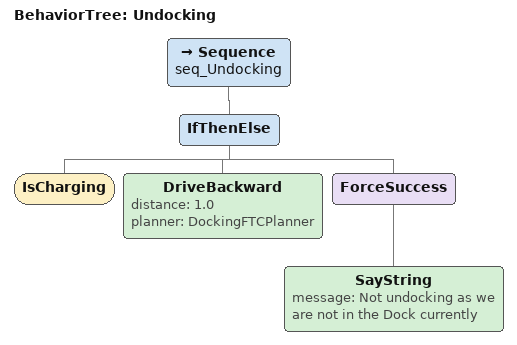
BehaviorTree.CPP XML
<root>
    <BehaviorTree ID="Undocking">
        <Sequence name="seq_Undocking">
            <IfThenElse>
                <IsCharging/>  <!-- IF isCharging-->
                <DriveBackward distance="1.0" planner="DockingFTCPlanner"/>  <!-- THEN -->
                <ForceSuccess> <!-- force SUCCESS even if we weren't docked so the sequence can continue -->
                    <SayString message="Not undocking as we are not in the Dock currently" />
                </ForceSuccess>
            </IfThenElse>
        </Sequence>
    </BehaviorTree>
 </root>
